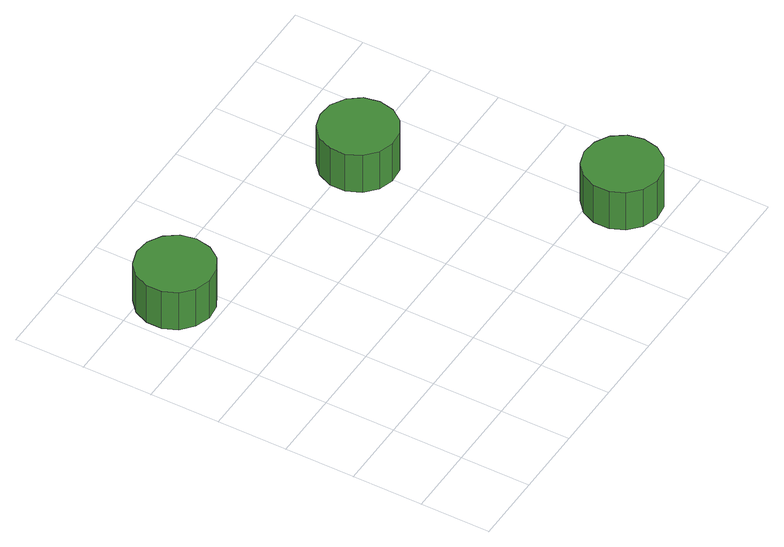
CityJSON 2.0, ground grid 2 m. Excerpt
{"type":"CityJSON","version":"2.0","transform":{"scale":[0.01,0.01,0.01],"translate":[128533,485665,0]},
"CityObjects":{
"tree1":{"type":"SolitaryVegetationObject","attributes":{"function":"something"},"geometry":[{"type":"MultiSurface","lod":"1","boundaries":[[[0,1,2,3,4,5,6,7,8,9,10,11,12,13,14]],[[15,16,17,18,19,20,21,22,23,24,25,26,27,28,29]],[[0,29,28,1]],[[1,28,27,2]],[[2,27,26,3]],[[3,26,25,4]],[[4,25,24,5]],[[5,24,23,6]],[[6,23,22,7]],[[7,22,21,8]],[[8,21,20,9]],[[9,20,19,10]],[[10,19,18,11]],[[11,18,17,12]],[[12,17,16,13]],[[13,16,15,14]],[[14,15,29,0]]]}]},
"tree2":{"type":"SolitaryVegetationObject","attributes":{"function":"something"},"geometry":[{"type":"MultiSurface","lod":"1","boundaries":[[[30,31,32,33,34,35,36,37,38,39,40,41,42,43,44]],[[45,46,47,48,49,50,51,52,53,54,55,56,57,58,59]],[[30,59,58,31]],[[31,58,57,32]],[[32,57,56,33]],[[33,56,55,34]],[[34,55,54,35]],[[35,54,53,36]],[[36,53,52,37]],[[37,52,51,38]],[[38,51,50,39]],[[39,50,49,40]],[[40,49,48,41]],[[41,48,47,42]],[[42,47,46,43]],[[43,46,45,44]],[[44,45,59,30]]]}]},
"tree3":{"type":"SolitaryVegetationObject","attributes":{"function":"something"},"geometry":[{"type":"MultiSurface","lod":"1","boundaries":[[[60,61,62,63,64,65,66,67,68,69,70,71,72,73,74]],[[75,76,77,78,79,80,81,82,83,84,85,86,87,88,89]],[[60,89,88,61]],[[61,88,87,62]],[[62,87,86,63]],[[63,86,85,64]],[[64,85,84,65]],[[65,84,83,66]],[[66,83,82,67]],[[67,82,81,68]],[[68,81,80,69]],[[69,80,79,70]],[[70,79,78,71]],[[71,78,77,72]],[[72,77,76,73]],[[73,76,75,74]],[[74,75,89,60]]]}]}
},
"vertices":[
[240,925,194],[231,969,194],[205,1005,194],[166,1028,194],[121,1033,194],[78,1019,194],[44,989,194],[26,947,194],[26,902,194],[44,861,194],[78,831,194],[121,817,194],[166,822,194],[205,844,194],[231,881,194],[231,881,65],[205,844,65],[166,822,65],[121,817,65],[78,831,65],[44,861,65],[26,902,65],[26,947,65],[44,989,65],[78,1019,65],[121,1033,65],[166,1028,65],[205,1005,65],[231,969,65],[240,925,65],
[907,777,205],[898,821,205],[871,857,205],[832,880,205],[788,884,205],[745,871,205],[711,840,205],[693,799,205],[693,754,205],[711,713,205],[745,683,205],[788,669,205],[832,674,205],[871,696,205],[898,733,205],[898,733,76],[871,696,76],[832,674,76],[788,669,76],[745,683,76],[711,713,76],[693,754,76],[693,799,76],[711,840,76],[745,871,76],[788,884,76],[832,880,76],[871,857,76],[898,821,76],[907,777,76],
[1135,130,199],[1126,174,199],[1100,211,199],[1061,233,199],[1016,238,199],[973,224,199],[939,194,199],[921,153,199],[921,108,199],[939,67,199],[973,36,199],[1016,22,199],[1061,27,199],[1100,50,199],[1126,86,199],[1126,86,70],[1100,50,70],[1061,27,70],[1016,22,70],[973,36,70],[939,67,70],[921,108,70],[921,153,70],[939,194,70],[973,224,70],[1016,238,70],[1061,233,70],[1100,211,70],[1126,174,70],[1135,130,70]
]}
